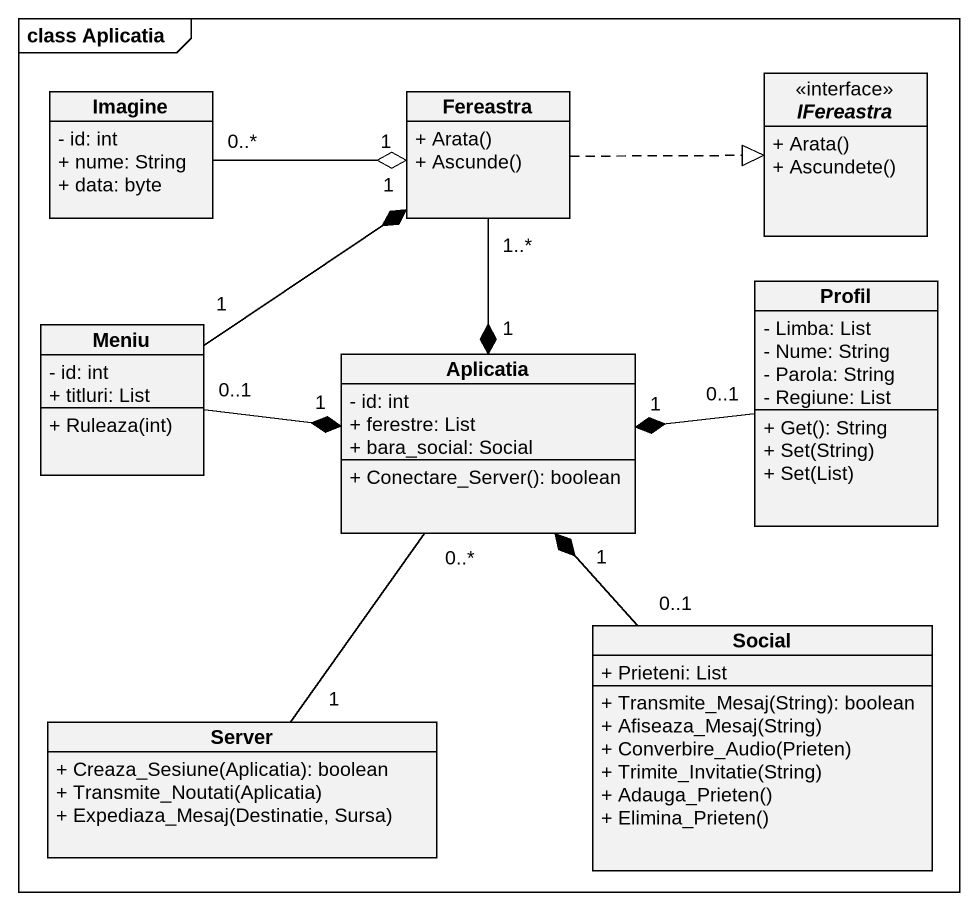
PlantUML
@startuml
mainframe class Aplicatia
hide circle
hide empty members
skinparam classAttributeIconSize 0
class Imagine {
  - id: int
  + nume: String
  + data: byte
}
class Fereastra {
  + Arata()
  + Ascunde()
}
interface IFereastra {
  + Arata()
  + Ascundete()
}
class Profil {
  - Limba: List
  - Nume: String
  - Parola: String
  - Regiune: List
  + Get(): String
  + Set(String)
  + Set(List)
}
class Meniu {
  - id: int
  + titluri: List
  + Ruleaza(int)
}
class Aplicatia {
  - id: int
  + ferestre: List
  + bara_social: Social
  + Conectare_Server(): boolean
}
class Social {
  + Prieteni: List
  + Transmite_Mesaj(String): boolean
  + Afiseaza_Mesaj(String)
  + Converbire_Audio(Prieten)
  + Trimite_Invitatie(String)
  + Adauga_Prieten()
  + Elimina_Prieten()
}
class Server {
  + Creaza_Sesiune(Aplicatia): boolean
  + Transmite_Noutati(Aplicatia)
  + Expediaza_Mesaj(Destinatie, Sursa)
}
Imagine "0..*" -right-o "1" Fereastra
Fereastra .right.|> IFereastra
Fereastra "1..*" --* "1" Aplicatia
Profil "0..1" -left-* "1" Aplicatia
Meniu "1" -up-* "1" Fereastra
Meniu "0..1" -right-* "1" Aplicatia
Social "0..1" -up-* "1" Aplicatia
Server "1" -up- "0..*" Aplicatia
@enduml
